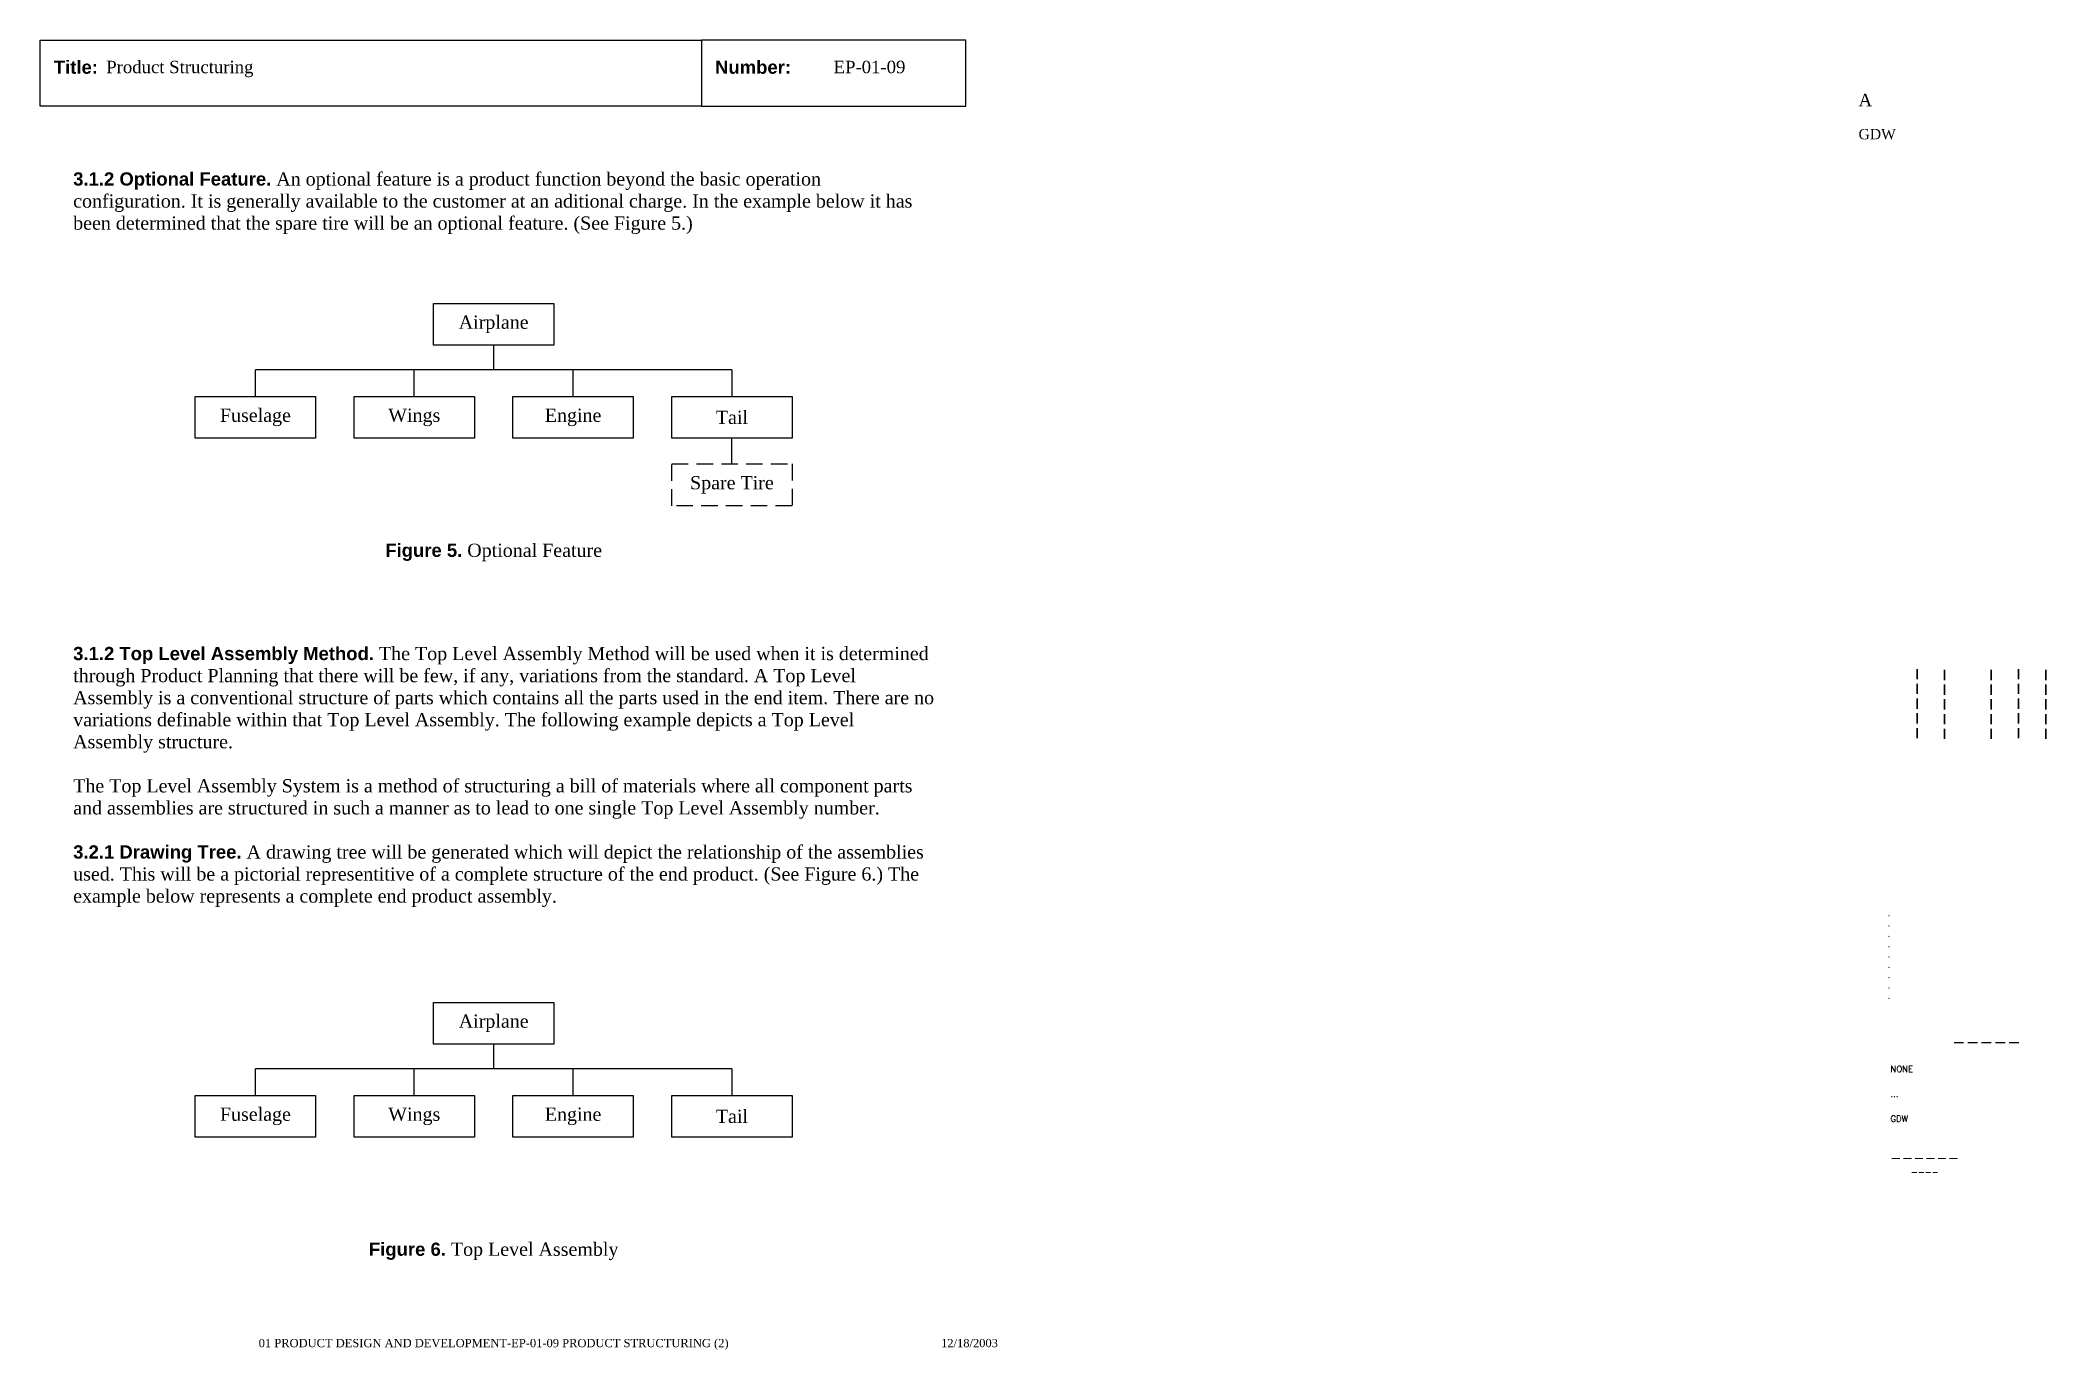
# Paper-space layout 'EP-01-09 Product Structuring (2)' of a CAD drawing. Header units: inches. Extents: x 1 to 31.3, y 0.2 to 20.
import ezdxf
from ezdxf.enums import TextEntityAlignment as Align

# ---------------------------------------------------------------- set-up
doc = ezdxf.new("R2010")
doc.units = ezdxf.units.IN
doc.header["$MEASUREMENT"] = 0
doc.linetypes.add('HIDDEN', pattern=[0.375, 0.25, -0.125])
doc.layers.add('TitleBlock_Attributes', color=40, linetype='Continuous', plot=False)
doc.layers.add('TitleBlock_Atts_Print', color=1, linetype='Continuous')
doc.styles.get("Standard").update_dxf_attribs({"font": 'simplex.shx'})
doc.styles.add('style1', font='TIMES.TTF')
doc.styles.add('styleAtt', font='TIMES.TTF')
doc.styles.add('TBBIGTEXT', font='complex.shx')

# ---------------------------------------------------------------- blocks, each defined once
blk = doc.blocks.new('Test1')
at = {"layer": 'TitleBlock_Attributes', "style": 'TBBIGTEXT', "width": 0.8}
for tag, p, height in [('SideLine1', (29.492, 9.408), 0.25), ('SideLine2', (29.906, 9.396), 0.25), ('SideLine3', (30.612, 9.396), 0.25), ('SideLine4', (31.026, 9.408), 0.25), ('SideLine5', (31.44, 9.396), 0.25), ('File-Layout', (28.803, 3.641), 0.125)]:
    blk.add_attdef(tag, p, '', height=height, rotation=90, dxfattribs=at)
at = {"layer": 'TitleBlock_Attributes'}
for tag, p, height in [('REV1', (28.947, 6.754), 0.0625), ('REV2', (28.947, 6.598), 0.0625), ('REV3', (28.947, 6.442), 0.0625), ('REV4', (28.947, 6.286), 0.0625), ('REV5', (28.947, 6.13), 0.0625), ('REV6', (28.947, 5.974), 0.0625), ('REV7', (28.947, 5.818), 0.0625), ('REV8', (28.947, 5.662), 0.0625), ('REV9', (28.947, 5.506), 0.0625), ('SCALE', (28.983, 4.394), 0.0938), ('INCHARGE', (28.983, 4.016), 0.0938), ('DRW', (28.983, 3.641), 0.0938)]:
    blk.add_attdef(tag, p, '', height=height, dxfattribs=at)
at = {"layer": 'TitleBlock_Attributes', "style": 'TBBIGTEXT'}
for tag, height, p in [('PROJNUM', 0.188, (30.434, 4.761)), ('DWG_NUM', 0.156, (31.168, 4.127)), ('CUSTOMER', 0.156, (29.501, 3.017)), ('LOCATION', 0.0938, (29.501, 2.835)), ('DESC_1', 0.188, (29.501, 2.412)), ('DESC_2', 0.188, (29.501, 2.1)), ('DESC_3', 0.188, (29.501, 1.787))]:
    blk.add_attdef(tag, text='', height=height, dxfattribs=at).set_placement(p, align=Align.CENTER)
at = {"layer": 'TitleBlock_Attributes'}
blk.add_attdef('DRW_DATE', text='', height=0.0938, dxfattribs=at).set_placement((31.149, 3.648), align=Align.CENTER)

psp = doc.layouts.new('EP-01-09 Product Structuring (2)')

# ---------------------------------------------------------------- linework, layer by layer
for p, q in [((7.859, 15.012), (7.859, 15.387)), ((11.462, 15.012), (4.256, 15.012)), ((4.256, 14.609), (4.256, 15.012)), ((6.658, 14.609), (6.658, 15.012)), ((9.06, 14.609), (9.06, 15.012)), ((11.462, 15.012), (11.462, 14.609)), ((11.462, 13.59), (11.462, 13.978)), ((7.859, 4.44), (7.859, 4.816)), ((11.462, 4.44), (4.256, 4.44)), ((4.256, 4.038), (4.256, 4.44)), ((6.658, 4.038), (6.658, 4.44)), ((9.06, 4.038), (9.06, 4.44)), ((11.462, 4.44), (11.462, 4.038))]:
    psp.add_line(p, q)
for points in [[(1, 20), (11, 20), (11, 19), (1, 19)], [(11, 19), (15, 19), (15, 20), (11, 20)]]:
    psp.add_lwpolyline(points, close=True)
at = {"color": 30}
for points in [[(6.949, 16.018), (8.769, 16.018), (8.769, 15.387), (6.949, 15.387)], [(3.346, 14.609), (5.166, 14.609), (5.166, 13.978), (3.346, 13.978)], [(5.748, 14.609), (7.568, 14.609), (7.568, 13.978), (5.748, 13.978)], [(8.15, 14.609), (9.97, 14.609), (9.97, 13.978), (8.15, 13.978)], [(10.552, 14.609), (12.372, 14.609), (12.372, 13.978), (10.552, 13.978)], [(6.949, 5.446), (8.769, 5.446), (8.769, 4.816), (6.949, 4.816)], [(3.346, 4.038), (5.166, 4.038), (5.166, 3.407), (3.346, 3.407)], [(5.748, 4.038), (7.568, 4.038), (7.568, 3.407), (5.748, 3.407)], [(8.15, 4.038), (9.97, 4.038), (9.97, 3.407), (8.15, 3.407)], [(10.552, 4.038), (12.372, 4.038), (12.372, 3.407), (10.552, 3.407)]]:
    psp.add_lwpolyline(points, close=True, dxfattribs=at)
at = {"color": 30, "linetype": 'HIDDEN'}
psp.add_lwpolyline([(10.552, 13.59), (12.372, 13.59), (12.372, 12.959), (10.552, 12.959)], close=True, dxfattribs=at)

# ---------------------------------------------------------------- block references
ref = psp.add_blockref('Test1', (0, 0))
ref.add_attrib('CUSTOMER', '------', dxfattribs={"layer": 'TitleBlock_Attributes', "height": 0.1562, "style": 'TBBIGTEXT'}).set_placement((29.501, 3.017), align=Align.CENTER)
ref.add_attrib('LOCATION', '----', dxfattribs={"layer": 'TitleBlock_Attributes', "height": 0.0938, "style": 'TBBIGTEXT'}).set_placement((29.501, 2.835), align=Align.CENTER)
ref.add_attrib('DESC_1', 'Product Structuring', (2, 19.5), dxfattribs={"layer": 'TitleBlock_Atts_Print', "height": 0.1875, "style": 'styleAtt'})
ref.add_attrib('DESC_2', 'EP-01-09', (13, 19.5), dxfattribs={"layer": 'TitleBlock_Atts_Print', "height": 0.1875, "style": 'styleAtt'})
ref.add_attrib('DESC_3', 'A', (28.5, 19), dxfattribs={"layer": 'TitleBlock_Attributes', "height": 0.188, "style": 'styleAtt'})
ref.add_attrib('PROJNUM', '-----', dxfattribs={"layer": 'TitleBlock_Attributes', "height": 0.1875, "style": 'TBBIGTEXT'}).set_placement((30.434, 4.761), align=Align.CENTER)
ref.add_attrib('DWG_NUM', 'GDW', (28.5, 18.5), dxfattribs={"layer": 'TitleBlock_Attributes', "height": 0.1562, "style": 'styleAtt'})
ref.add_attrib('DRW_DATE', '12/18/2003', dxfattribs={"layer": 'TitleBlock_Atts_Print', "height": 0.125, "style": 'styleAtt'}).set_placement((15.055, 0.232), align=Align.CENTER)
ref.add_attrib('DRW', 'GDW', (28.983, 3.641), dxfattribs={"layer": 'TitleBlock_Attributes', "height": 0.0938})
ref.add_attrib('INCHARGE', '...', (28.983, 4.016), dxfattribs={"layer": 'TitleBlock_Attributes', "height": 0.0938})
ref.add_attrib('SCALE', 'NONE', (28.983, 4.394), dxfattribs={"layer": 'TitleBlock_Attributes', "height": 0.0938})
ref.add_attrib('REV1', '.', (28.947, 6.754), dxfattribs={"layer": 'TitleBlock_Attributes', "height": 0.0625})
ref.add_attrib('REV2', '.', (28.947, 6.598), dxfattribs={"layer": 'TitleBlock_Attributes', "height": 0.0625})
ref.add_attrib('REV3', '.', (28.947, 6.442), dxfattribs={"layer": 'TitleBlock_Attributes', "height": 0.0625})
ref.add_attrib('REV4', '.', (28.947, 6.286), dxfattribs={"layer": 'TitleBlock_Attributes', "height": 0.0625})
ref.add_attrib('REV5', '.', (28.947, 6.13), dxfattribs={"layer": 'TitleBlock_Attributes', "height": 0.0625})
ref.add_attrib('REV6', '.', (28.947, 5.974), dxfattribs={"layer": 'TitleBlock_Attributes', "height": 0.0625})
ref.add_attrib('REV7', '.', (28.947, 5.818), dxfattribs={"layer": 'TitleBlock_Attributes', "height": 0.0625})
ref.add_attrib('REV8', '.', (28.947, 5.662), dxfattribs={"layer": 'TitleBlock_Attributes', "height": 0.0625})
ref.add_attrib('REV9', '.', (28.947, 5.506), dxfattribs={"layer": 'TitleBlock_Attributes', "height": 0.0625})
ref.add_attrib('SideLine1', '-----', (29.492, 9.408), dxfattribs={"layer": 'TitleBlock_Attributes', "height": 0.25, "rotation": 90, "style": 'TBBIGTEXT', "width": 0.8})
ref.add_attrib('SideLine2', '-----', (29.906, 9.396), dxfattribs={"layer": 'TitleBlock_Attributes', "height": 0.25, "rotation": 90, "style": 'TBBIGTEXT', "width": 0.8})
ref.add_attrib('SideLine3', '-----', (30.612, 9.396), dxfattribs={"layer": 'TitleBlock_Attributes', "height": 0.25, "rotation": 90, "style": 'TBBIGTEXT', "width": 0.8})
ref.add_attrib('SideLine4', '-----', (31.026, 9.408), dxfattribs={"layer": 'TitleBlock_Attributes', "height": 0.25, "rotation": 90, "style": 'TBBIGTEXT', "width": 0.8})
ref.add_attrib('SideLine5', '-----', (31.44, 9.396), dxfattribs={"layer": 'TitleBlock_Attributes', "height": 0.25, "rotation": 90, "style": 'TBBIGTEXT', "width": 0.8})
ref.add_attrib('File-Layout', '01 PRODUCT DESIGN AND DEVELOPMENT-EP-01-09 PRODUCT STRUCTURING (2)', dxfattribs={"layer": 'TitleBlock_Atts_Print', "height": 0.125, "style": 'styleAtt'}).set_placement((7.859, 0.232), align=Align.CENTER)

# ---------------------------------------------------------------- texts
at = {"color": 5, "char_height": 0.2, "width": 2, "attachment_point": 1, "line_spacing_factor": 1.5, "style": 'style1'}
for s, insert in [('{\\fArial|b1|i0|c0|p34;Title:}', (1.207, 19.691)), ('{\\fArial|b1|i0|c0|p34;Number:}', (11.207, 19.691))]:
    psp.add_mtext(s, dxfattribs=dict(at, insert=insert))
at = {"color": 5, "char_height": 0.2, "width": 13, "attachment_point": 1, "style": 'style1'}
for s, insert in [('{\\fArial|b1|i0|c0|p34;3.1.2 Optional Feature.} An optional feature is a product function beyond the basic operation configuration. It is generally available to the customer at an aditional charge. In the example below it has been determined that the spare tire will be an optional feature. (See Figure 5.)', (1.5, 18)), ('{\\fArial|b1|i0|c0|p34;3.1.2 Top Level Assembly Method.} The Top Level Assembly Method will be used when it is determined through Product Planning that there will be few, if any, variations from the standard. A Top Level Assembly is a conventional structure of parts which contains all the parts used in the end item. There are no variations definable within that Top Level Assembly. The following example depicts a Top Level Assembly structure.\\P\\PThe Top Level Assembly System is a method of structuring a bill of materials where all component parts and assemblies are structured in such a manner as to lead to one single Top Level Assembly number.\\P\\P{\\fArial|b1|i0|c0|p34;3.2.1 Drawing Tree.} A drawing tree will be generated which will depict the relationship of the assemblies used. This will be a pictorial representitive of a complete structure of the end product. (See Figure 6.) The example below represents a complete end product assembly.', (1.5, 10.823))]:
    psp.add_mtext(s, dxfattribs=dict(at, insert=insert))
at = {"color": 5, "char_height": 0.2, "attachment_point": 5, "style": 'style1'}
for s, insert in [('Airplane', (7.859, 15.702)), ('Fuselage', (4.256, 14.294)), ('Wings', (6.658, 14.294)), ('Engine', (9.06, 14.294)), ('Tail', (11.462, 14.294)), ('Spare Tire', (11.462, 13.274)), ('{\\fArial|b1|i0|c0|p34;Figure 5.} Optional Feature', (7.859, 12.252)), ('Airplane', (7.859, 5.131)), ('Fuselage', (4.256, 3.723)), ('Wings', (6.658, 3.723)), ('Engine', (9.06, 3.723)), ('Tail', (11.462, 3.723)), ('{\\fArial|b1|i0|c0|p34;Figure 6.} Top Level Assembly', (7.859, 1.681))]:
    psp.add_mtext(s, dxfattribs=dict(at, insert=insert))

doc.saveas('drawing.dxf')
